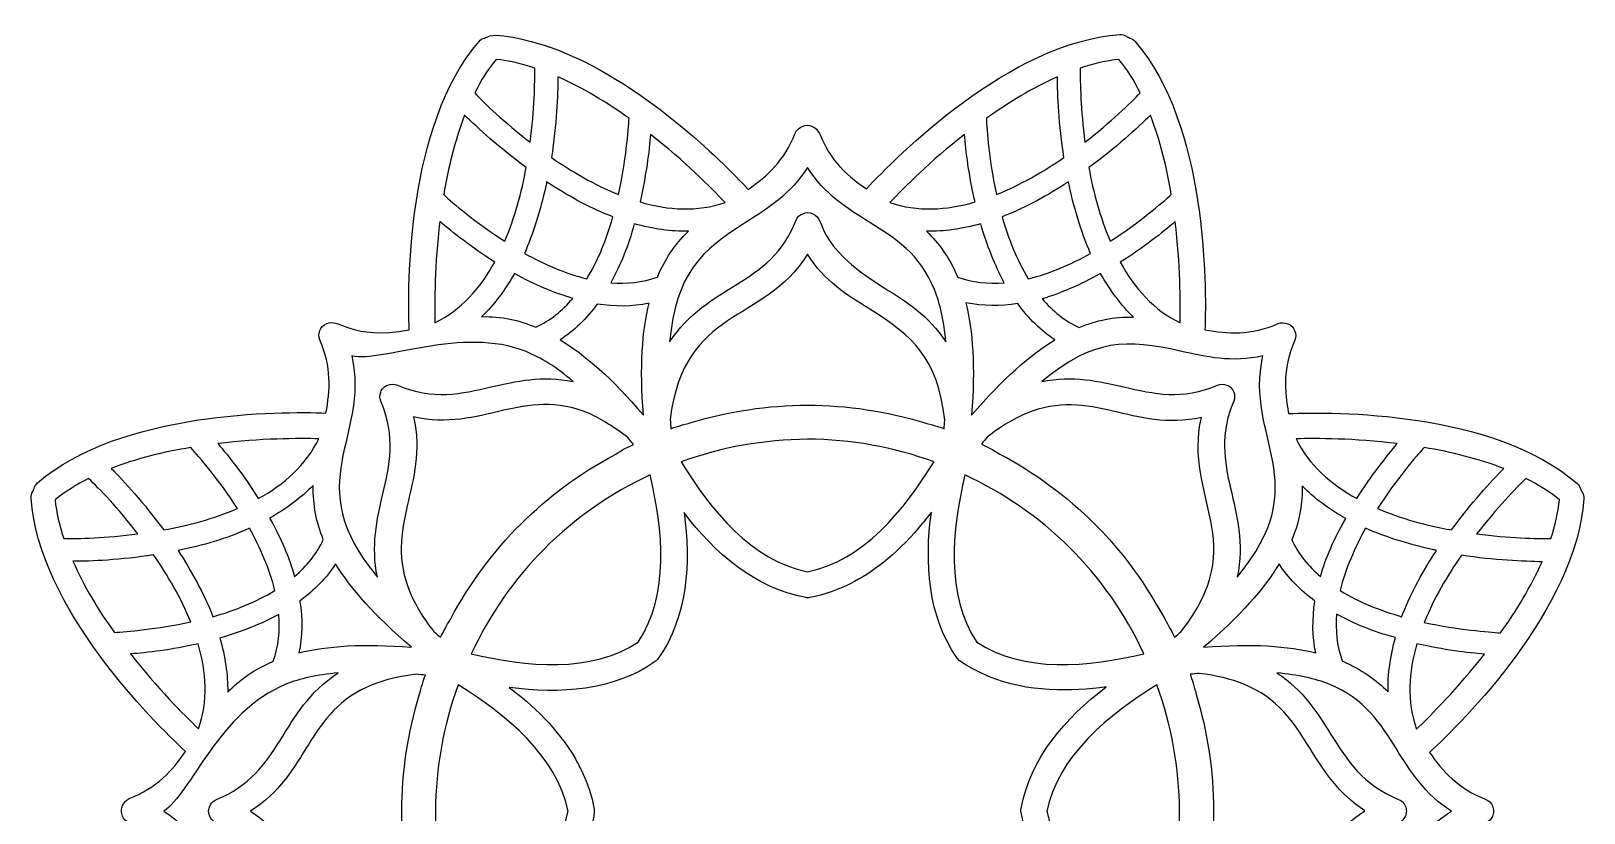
# Model space of a CAD drawing. Header units: millimetres. Extents: x -471 to 1551, y -2688 to 316.
# Drawn here: x 692.4 to 772.6, y -2632.7 to -2592.3 of the extents above; entities that cross this region are included whole.
import ezdxf

# ---------------------------------------------------------------- set-up
doc = ezdxf.new("R2010")
doc.units = ezdxf.units.MM
doc.header["$MEASUREMENT"] = 0
doc.layers.add('Layer 1', color=7, linetype='Continuous')

msp = doc.modelspace()

# ---------------------------------------------------------------- linework, layer by layer
at = {"layer": 'Layer 1', "color": 250}
for points, knots in [([(764.6341, -2635.6242), (765.3098, -2634.6331), (766.0982, -2633.7546), (767.5398, -2633.1915), (767.5398, -2633.1915), (767.6975, -2633.1239), (767.8101, -2632.9888), (767.8777, -2632.8536), (767.8777, -2632.8536), (767.9228, -2632.7634), (767.9453, -2632.6734), (767.9453, -2632.5832), (767.9453, -2632.5832), (767.9453, -2632.4931), (767.9228, -2632.403), (767.8777, -2632.3129), (767.8777, -2632.3129), (767.8326, -2632.1552), (767.6975, -2632.0201), (767.5398, -2631.975), (767.5398, -2631.975), (766.1207, -2631.4119), (765.3098, -2630.5334), (764.6341, -2629.5423), (764.6341, -2629.5423), (766.3234, -2627.9881), (772.2025, -2622.154), (772.6079, -2616.4552), (772.6079, -2616.4552), (772.6079, -2616.3426), (772.5854, -2616.2074), (772.5178, -2616.1173), (772.5178, -2616.1173), (772.5178, -2616.0948), (772.5178, -2616.0948), (772.4953, -2616.0722), (772.4953, -2616.0722), (772.4953, -2616.0497), (772.4953, -2616.0497), (772.4728, -2616.0272), (772.4728, -2616.0272), (772.4728, -2616.0047), (772.4503, -2616.0047), (772.4503, -2615.9821), (772.4503, -2615.9821), (772.4503, -2615.9595), (772.4278, -2615.9596), (772.4278, -2615.937), (772.4278, -2615.937), (772.4053, -2615.8244), (772.3376, -2615.7118), (772.2476, -2615.6442), (772.2476, -2615.6442), (767.9228, -2611.905), (759.6335, -2611.9501), (757.3585, -2612.0402), (757.3585, -2612.0402), (757.1332, -2610.8689), (757.0657, -2609.675), (757.6738, -2608.2559), (757.6738, -2608.2559), (757.7414, -2608.0983), (757.7414, -2607.9181), (757.6738, -2607.7829), (757.6738, -2607.7829), (757.5612, -2607.4225), (757.1107, -2607.2648), (756.8179, -2607.4), (756.8179, -2607.4), (755.3988, -2608.0082), (754.2275, -2607.9406), (753.0337, -2607.7154), (753.0337, -2607.7154), (753.1238, -2605.4178), (753.1463, -2597.1286), (749.4297, -2592.8263), (749.4297, -2592.8263), (749.3395, -2592.7361), (749.2495, -2592.6686), (749.1368, -2592.6461), (749.1368, -2592.6461), (749.1368, -2592.6461), (749.1143, -2592.6461), (749.1143, -2592.6236), (749.1143, -2592.6236), (749.0918, -2592.6236), (749.0918, -2592.6011), (749.0693, -2592.6011), (749.0693, -2592.6011), (749.0467, -2592.6011), (749.0468, -2592.6011), (749.0242, -2592.5786), (749.0242, -2592.5786), (749.0017, -2592.5786), (749.0017, -2592.5786), (748.9791, -2592.5561), (748.9791, -2592.5561), (748.8665, -2592.4885), (748.7539, -2592.4659), (748.6412, -2592.4659), (748.6412, -2592.4659), (742.9424, -2592.8714), (737.1084, -2598.7729), (735.5541, -2600.4398), (735.5541, -2600.4398), (733.0088, -2598.7054), (733.4367, -2597.444), (732.761, -2597.2187), (732.761, -2597.2187), (732.6033, -2597.1286), (732.4006, -2597.1286), (732.2429, -2597.2187), (732.2429, -2597.2187), (732.0852, -2597.2638), (731.9501, -2597.3989), (731.8825, -2597.5566), (731.8825, -2597.5566), (731.3194, -2598.9757), (730.4409, -2599.7866), (729.4498, -2600.4624), (729.4498, -2600.4624), (728.1434, -2599.0658), (723.8861, -2594.7635), (719.2235, -2593.1192), (719.2235, -2593.1192), (719.201, -2593.1192), (719.1784, -2593.0967), (719.1333, -2593.0967), (719.1333, -2593.0967), (718.5702, -2592.894), (716.4979, -2592.2857), (716.0023, -2592.5786), (716.0023, -2592.5786), (715.9348, -2592.6011), (715.8672, -2592.6236), (715.8446, -2592.6461), (715.8446, -2592.6461), (715.732, -2592.6686), (715.6194, -2592.7363), (715.5518, -2592.8263), (715.5518, -2592.8263), (711.8126, -2597.1512), (711.8577, -2605.4404), (711.9478, -2607.7154), (711.9478, -2607.7154), (708.9294, -2608.2785), (708.3437, -2607.0847), (707.6905, -2607.4001), (707.6905, -2607.4001), (707.5103, -2607.4677), (707.3752, -2607.6028), (707.3301, -2607.7605), (707.3301, -2607.7605), (707.2625, -2607.9182), (707.2625, -2608.0758), (707.3301, -2608.2335), (707.3301, -2608.2335), (707.9383, -2609.6526), (707.8707, -2610.8239), (707.6454, -2612.0177), (707.6454, -2612.0177), (705.3479, -2611.9276), (697.0587, -2611.9051), (692.7564, -2615.6218), (692.7564, -2615.6218), (692.6662, -2615.7119), (692.5987, -2615.802), (692.5762, -2615.9146), (692.5762, -2615.9146), (692.5537, -2615.9371), (692.5311, -2616.0272), (692.5086, -2616.0723), (692.5086, -2616.0723), (692.441, -2616.1849), (692.4185, -2616.2976), (692.4185, -2616.4102), (692.4185, -2616.4102), (692.8239, -2622.109), (698.7255, -2627.943), (700.3923, -2629.4973), (700.3923, -2629.4973), (699.7166, -2630.4884), (698.9282, -2631.3669), (697.4866, -2631.93), (697.4866, -2631.93), (697.3289, -2631.9976), (697.2162, -2632.1327), (697.1487, -2632.2904), (697.1487, -2632.2904), (697.1036, -2632.3805), (697.0811, -2632.4481), (697.0811, -2632.5607), (697.0811, -2632.5607), (697.0811, -2632.6509), (697.1036, -2632.7409), (697.1487, -2632.8311), (697.1487, -2632.8311), (697.1937, -2632.9888), (697.3289, -2633.1239), (697.4866, -2633.1915), (697.4866, -2633.1915), (698.9057, -2633.7546), (699.7166, -2634.6331), (700.3923, -2635.6242), (700.3923, -2635.6242), (698.703, -2637.1784), (692.8239, -2643.0124), (692.4185, -2648.7113), (692.4185, -2648.7113), (692.4185, -2648.8239), (692.441, -2648.959), (692.5086, -2649.0492), (692.5086, -2649.0492), (692.5086, -2649.0717), (692.5311, -2649.1618), (692.5762, -2649.2069), (692.5762, -2649.2069), (692.5987, -2649.3195), (692.6663, -2649.4321), (692.7564, -2649.4997), (692.7564, -2649.4997), (696.3153, -2652.5856), (702.9377, -2653.2839), (707.6454, -2653.1037), (707.6454, -2653.1037), (708.2085, -2656.1221), (707.0147, -2656.7078), (707.3301, -2657.361), (707.3301, -2657.361), (707.3977, -2657.5412), (707.5328, -2657.6763), (707.6905, -2657.7214), (707.6905, -2657.7214), (707.8482, -2657.789), (708.0058, -2657.789), (708.1635, -2657.7214), (708.1635, -2657.7214), (709.5826, -2657.1132), (710.7539, -2657.1808), (711.9478, -2657.4061), (711.9478, -2657.4061), (711.8576, -2659.7036), (711.8351, -2667.9928), (715.5518, -2672.2951), (715.5518, -2672.2951), (715.6419, -2672.3853), (715.732, -2672.4528), (715.8446, -2672.4753), (715.8446, -2672.4753), (715.8897, -2672.4978), (715.9798, -2672.5429), (716.0023, -2672.5429), (716.0023, -2672.5429), (716.8582, -2673.061), (722.94, -2671.6419), (729.4272, -2664.6366), (729.4272, -2664.6366), (730.4184, -2665.3123), (731.2969, -2666.1008), (731.86, -2667.5424), (731.86, -2667.5424), (731.9275, -2667.7001), (732.0627, -2667.8127), (732.1979, -2667.8803), (732.1979, -2667.8803), (732.288, -2667.9253), (732.3781, -2667.9478), (732.4682, -2667.9478), (732.4682, -2667.9478), (732.5583, -2667.9478), (732.6484, -2667.9253), (732.7385, -2667.8803), (732.7385, -2667.8803), (732.8962, -2667.8352), (733.0313, -2667.7001), (733.0764, -2667.5424), (733.0764, -2667.5424), (733.6395, -2666.1233), (734.518, -2665.3123), (735.5091, -2664.6366), (735.5091, -2664.6366), (737.0633, -2666.326), (742.8974, -2672.2051), (748.5962, -2672.6105), (748.5962, -2672.6105), (748.6187, -2672.6105), (748.6187, -2672.6105), (748.6413, -2672.6105), (748.6413, -2672.6105), (748.7539, -2672.6105), (748.844, -2672.588), (748.9341, -2672.5203), (748.9341, -2672.5203), (748.9566, -2672.5203), (749.0468, -2672.4753), (749.0918, -2672.4528), (749.0918, -2672.4528), (750.1505, -2672.1824), (753.3716, -2666.7539), (753.0112, -2657.361), (753.0112, -2657.361), (754.1825, -2657.1357), (755.3763, -2657.0682), (756.7954, -2657.6763), (756.7954, -2657.6763), (756.9531, -2657.7439), (757.1333, -2657.7439), (757.2684, -2657.6763), (757.2684, -2657.6763), (757.3586, -2657.6538), (757.4261, -2657.6088), (757.4937, -2657.5412), (757.4937, -2657.5412), (757.5613, -2657.4736), (757.6063, -2657.4061), (757.6288, -2657.3159), (757.6288, -2657.3159), (757.6964, -2657.1582), (757.6964, -2657.0006), (757.6288, -2656.8429), (757.6288, -2656.8429), (757.0207, -2655.4238), (757.0882, -2654.2525), (757.3135, -2653.0587), (757.3135, -2653.0587), (757.6288, -2653.0812), (758.0569, -2653.0812), (758.5975, -2653.0812), (758.5975, -2653.0812), (761.8411, -2653.0812), (768.5085, -2652.6532), (772.2252, -2649.4546), (772.2252, -2649.4546), (772.3153, -2649.3645), (772.3829, -2649.2744), (772.4054, -2649.1618), (772.4054, -2649.1618), (772.4054, -2649.1393), (772.4279, -2649.1393), (772.4279, -2649.1167), (772.4279, -2649.1167), (772.4279, -2649.0942), (772.4504, -2649.0942), (772.4504, -2649.0717), (772.4504, -2649.0717), (772.4504, -2649.0491), (772.4504, -2649.0492), (772.4728, -2649.0266), (772.4728, -2649.0266), (772.4728, -2649.0041), (772.4728, -2649.0041), (772.4953, -2648.9815), (772.4953, -2648.9815), (772.5629, -2648.8689), (772.5855, -2648.7563), (772.5855, -2648.6436), (772.5855, -2648.6436), (772.2025, -2643.0349), (766.3235, -2637.201), (764.6341, -2635.6242)], [0, 0, 0, 0, 0.010989, 0.010989, 0.010989, 0.010989, 0.021978, 0.021978, 0.021978, 0.021978, 0.032967, 0.032967, 0.032967, 0.032967, 0.043956, 0.043956, 0.043956, 0.043956, 0.0549451, 0.0549451, 0.0549451, 0.0549451, 0.0659341, 0.0659341, 0.0659341, 0.0659341, 0.0769231, 0.0769231, 0.0769231, 0.0769231, 0.0879121, 0.0879121, 0.0879121, 0.0879121, 0.0989011, 0.0989011, 0.0989011, 0.0989011, 0.1098901, 0.1098901, 0.1098901, 0.1098901, 0.1208791, 0.1208791, 0.1208791, 0.1208791, 0.1318681, 0.1318681, 0.1318681, 0.1318681, 0.1428571, 0.1428571, 0.1428571, 0.1428571, 0.1538462, 0.1538462, 0.1538462, 0.1538462, 0.1648352, 0.1648352, 0.1648352, 0.1648352, 0.1758242, 0.1758242, 0.1758242, 0.1758242, 0.1868132, 0.1868132, 0.1868132, 0.1868132, 0.1978022, 0.1978022, 0.1978022, 0.1978022, 0.2087912, 0.2087912, 0.2087912, 0.2087912, 0.2197802, 0.2197802, 0.2197802, 0.2197802, 0.2307692, 0.2307692, 0.2307692, 0.2307692, 0.2417582, 0.2417582, 0.2417582, 0.2417582, 0.2527473, 0.2527473, 0.2527473, 0.2527473, 0.2637363, 0.2637363, 0.2637363, 0.2637363, 0.2747253, 0.2747253, 0.2747253, 0.2747253, 0.2857143, 0.2857143, 0.2857143, 0.2857143, 0.2967033, 0.2967033, 0.2967033, 0.2967033, 0.3076923, 0.3076923, 0.3076923, 0.3076923, 0.3186813, 0.3186813, 0.3186813, 0.3186813, 0.3296703, 0.3296703, 0.3296703, 0.3296703, 0.3406593, 0.3406593, 0.3406593, 0.3406593, 0.3516484, 0.3516484, 0.3516484, 0.3516484, 0.3626374, 0.3626374, 0.3626374, 0.3626374, 0.3736264, 0.3736264, 0.3736264, 0.3736264, 0.3846154, 0.3846154, 0.3846154, 0.3846154, 0.3956044, 0.3956044, 0.3956044, 0.3956044, 0.4065934, 0.4065934, 0.4065934, 0.4065934, 0.4175824, 0.4175824, 0.4175824, 0.4175824, 0.4285714, 0.4285714, 0.4285714, 0.4285714, 0.4395604, 0.4395604, 0.4395604, 0.4395604, 0.4505495, 0.4505495, 0.4505495, 0.4505495, 0.4615385, 0.4615385, 0.4615385, 0.4615385, 0.4725275, 0.4725275, 0.4725275, 0.4725275, 0.4835165, 0.4835165, 0.4835165, 0.4835165, 0.4945055, 0.4945055, 0.4945055, 0.4945055, 0.5054945, 0.5054945, 0.5054945, 0.5054945, 0.5164835, 0.5164835, 0.5164835, 0.5164835, 0.5274725, 0.5274725, 0.5274725, 0.5274725, 0.5384615, 0.5384615, 0.5384615, 0.5384615, 0.5494505, 0.5494505, 0.5494505, 0.5494505, 0.5604396, 0.5604396, 0.5604396, 0.5604396, 0.5714286, 0.5714286, 0.5714286, 0.5714286, 0.5824176, 0.5824176, 0.5824176, 0.5824176, 0.5934066, 0.5934066, 0.5934066, 0.5934066, 0.6043956, 0.6043956, 0.6043956, 0.6043956, 0.6153846, 0.6153846, 0.6153846, 0.6153846, 0.6263736, 0.6263736, 0.6263736, 0.6263736, 0.6373626, 0.6373626, 0.6373626, 0.6373626, 0.6483516, 0.6483516, 0.6483516, 0.6483516, 0.6593407, 0.6593407, 0.6593407, 0.6593407, 0.6703297, 0.6703297, 0.6703297, 0.6703297, 0.6813187, 0.6813187, 0.6813187, 0.6813187, 0.6923077, 0.6923077, 0.6923077, 0.6923077, 0.7032967, 0.7032967, 0.7032967, 0.7032967, 0.7142857, 0.7142857, 0.7142857, 0.7142857, 0.7252747, 0.7252747, 0.7252747, 0.7252747, 0.7362637, 0.7362637, 0.7362637, 0.7362637, 0.7472527, 0.7472527, 0.7472527, 0.7472527, 0.7582418, 0.7582418, 0.7582418, 0.7582418, 0.7692308, 0.7692308, 0.7692308, 0.7692308, 0.7802198, 0.7802198, 0.7802198, 0.7802198, 0.7912088, 0.7912088, 0.7912088, 0.7912088, 0.8021978, 0.8021978, 0.8021978, 0.8021978, 0.8131868, 0.8131868, 0.8131868, 0.8131868, 0.8241758, 0.8241758, 0.8241758, 0.8241758, 0.8351648, 0.8351648, 0.8351648, 0.8351648, 0.8461538, 0.8461538, 0.8461538, 0.8461538, 0.8571429, 0.8571429, 0.8571429, 0.8571429, 0.8681319, 0.8681319, 0.8681319, 0.8681319, 0.8791209, 0.8791209, 0.8791209, 0.8791209, 0.8901099, 0.8901099, 0.8901099, 0.8901099, 0.9010989, 0.9010989, 0.9010989, 0.9010989, 0.9120879, 0.9120879, 0.9120879, 0.9120879, 0.9230769, 0.9230769, 0.9230769, 0.9230769, 0.9340659, 0.9340659, 0.9340659, 0.9340659, 0.9450549, 0.9450549, 0.9450549, 0.9450549, 0.956044, 0.956044, 0.956044, 0.956044, 0.967033, 0.967033, 0.967033, 0.967033, 0.978022, 0.978022, 0.978022, 0.978022, 1, 1, 1, 1]), ([(716.4304, -2593.7501), (717.1061, -2593.8177), (717.7594, -2593.9754), (718.4352, -2594.2006), (718.4352, -2594.2006), (718.4352, -2594.9214), (718.4127, -2596.363), (718.1874, -2598.0299), (718.1874, -2598.0299), (716.8585, -2596.9938), (715.8223, -2596.0027), (715.3267, -2595.4846), (715.3267, -2595.4846), (715.6421, -2594.8538), (716.0025, -2594.2681), (716.4304, -2593.7501)], [0, 0, 0, 0, 0.2, 0.2, 0.2, 0.2, 0.4, 0.4, 0.4, 0.4, 0.6, 0.6, 0.6, 0.6, 1, 1, 1, 1]), ([(746.5915, -2594.2006), (747.2672, -2593.9753), (747.943, -2593.8177), (748.5962, -2593.75), (748.5962, -2593.75), (749.0242, -2594.2681), (749.3846, -2594.8538), (749.7, -2595.4845), (749.7, -2595.4845), (749.1819, -2596.0026), (748.1683, -2596.9936), (746.8393, -2598.0298), (746.8393, -2598.0298), (746.614, -2596.3404), (746.5915, -2594.9214), (746.5915, -2594.2006)], [0, 0, 0, 0, 0.2, 0.2, 0.2, 0.2, 0.4, 0.4, 0.4, 0.4, 0.6, 0.6, 0.6, 0.6, 1, 1, 1, 1]), ([(722.76, -2600.7328), (721.5211, -2600.2373), (720.3498, -2599.539), (719.2912, -2598.8182), (719.2912, -2598.8182), (719.5615, -2597.1063), (719.6065, -2595.5972), (719.6291, -2594.6511), (719.6291, -2594.6511), (720.913, -2595.2142), (722.1519, -2595.9801), (723.3007, -2596.791), (723.3007, -2596.791), (723.2555, -2597.4216), (723.1429, -2598.9759), (722.76, -2600.7328)], [0, 0, 0, 0, 0.2, 0.2, 0.2, 0.2, 0.4, 0.4, 0.4, 0.4, 0.6, 0.6, 0.6, 0.6, 1, 1, 1, 1]), ([(742.2667, -2600.7328), (741.8838, -2598.9759), (741.7711, -2597.4216), (741.7486, -2596.791), (741.7486, -2596.791), (742.8973, -2595.9801), (744.1362, -2595.2142), (745.4202, -2594.6511), (745.4202, -2594.6511), (745.4202, -2595.5972), (745.4877, -2597.1063), (745.7581, -2598.8182), (745.7581, -2598.8182), (744.6994, -2599.539), (743.5055, -2600.2373), (742.2667, -2600.7328)], [0, 0, 0, 0, 0.2, 0.2, 0.2, 0.2, 0.4, 0.4, 0.4, 0.4, 0.6, 0.6, 0.6, 0.6, 1, 1, 1, 1]), ([(717.9846, -2599.3363), (717.7594, -2600.5977), (717.399, -2601.9267), (716.8809, -2603.143), (716.8809, -2603.143), (715.3717, -2602.1745), (714.1778, -2601.1609), (713.7274, -2600.7328), (713.7274, -2600.7328), (713.9526, -2599.3588), (714.313, -2597.9397), (714.8086, -2596.6333), (714.8086, -2596.6333), (715.4844, -2597.2865), (716.6106, -2598.3227), (717.9846, -2599.3363)], [0, 0, 0, 0, 0.2, 0.2, 0.2, 0.2, 0.4, 0.4, 0.4, 0.4, 0.6, 0.6, 0.6, 0.6, 1, 1, 1, 1]), ([(748.1457, -2603.143), (747.6276, -2601.9267), (747.2672, -2600.5977), (747.0419, -2599.3363), (747.0419, -2599.3363), (748.4385, -2598.3227), (749.5422, -2597.2865), (750.218, -2596.6333), (750.218, -2596.6333), (750.7361, -2597.9397), (751.0739, -2599.3588), (751.2992, -2600.7328), (751.2992, -2600.7328), (750.8262, -2601.1608), (749.6549, -2602.1744), (748.1457, -2603.143)], [0, 0, 0, 0, 0.2, 0.2, 0.2, 0.2, 0.4, 0.4, 0.4, 0.4, 0.6, 0.6, 0.6, 0.6, 1, 1, 1, 1]), ([(728.2561, -2601.1383), (726.837, -2601.6338), (725.3278, -2601.5438), (723.8637, -2601.1158), (723.8637, -2601.1158), (724.179, -2599.7418), (724.3367, -2598.4804), (724.4043, -2597.6244), (724.4043, -2597.6244), (726.1613, -2598.9984), (727.5353, -2600.3724), (728.2561, -2601.1383)], [0, 0, 0, 0, 0.25, 0.25, 0.25, 0.25, 0.5, 0.5, 0.5, 0.5, 1, 1, 1, 1]), ([(740.6224, -2597.6244), (740.6899, -2598.4803), (740.8476, -2599.7418), (741.163, -2601.1158), (741.163, -2601.1158), (739.6988, -2601.5438), (738.1897, -2601.6339), (736.7706, -2601.1383), (736.7706, -2601.1383), (737.4914, -2600.3724), (738.8654, -2598.9984), (740.6224, -2597.6244)], [0, 0, 0, 0, 0.25, 0.25, 0.25, 0.25, 0.5, 0.5, 0.5, 0.5, 1, 1, 1, 1]), ([(732.5133, -2599.3363), (733.3918, -2600.7103), (734.5631, -2601.4537), (735.7344, -2602.1745), (735.7344, -2602.1745), (737.0408, -2602.9854), (738.3248, -2603.7963), (739.0681, -2605.6433), (739.0681, -2605.6433), (739.3609, -2606.3641), (739.5636, -2607.2426), (739.6537, -2608.3464), (739.6537, -2608.3464), (738.7753, -2606.9723), (737.5814, -2606.229), (736.4777, -2605.5533), (736.4777, -2605.5533), (732.671, -2603.1881), (733.5494, -2602.0168), (732.7836, -2601.724), (732.7836, -2601.724), (732.6259, -2601.6338), (732.4232, -2601.6338), (732.2655, -2601.724), (732.2655, -2601.724), (732.1078, -2601.769), (731.9727, -2601.9042), (731.9276, -2602.0619), (731.9276, -2602.0619), (730.5761, -2605.4857), (727.355, -2605.328), (725.3953, -2608.3464), (725.3953, -2608.3464), (725.7107, -2604.8325), (727.0171, -2603.6161), (729.3147, -2602.1745), (729.3147, -2602.1745), (730.4635, -2601.4536), (731.6348, -2600.7103), (732.5133, -2599.3363)], [0, 0, 0, 0, 0.0909091, 0.0909091, 0.0909091, 0.0909091, 0.1818182, 0.1818182, 0.1818182, 0.1818182, 0.2727273, 0.2727273, 0.2727273, 0.2727273, 0.3636364, 0.3636364, 0.3636364, 0.3636364, 0.4545455, 0.4545455, 0.4545455, 0.4545455, 0.5454545, 0.5454545, 0.5454545, 0.5454545, 0.6363636, 0.6363636, 0.6363636, 0.6363636, 0.7272727, 0.7272727, 0.7272727, 0.7272727, 0.8181818, 0.8181818, 0.8181818, 0.8181818, 1, 1, 1, 1]), ([(719.0433, -2600.0796), (719.1109, -2600.1247), (719.156, -2600.1472), (719.2235, -2600.1922), (719.2235, -2600.1922), (720.3273, -2600.913), (721.4085, -2601.4762), (722.4672, -2601.8816), (722.4672, -2601.8816), (722.1518, -2602.9853), (721.7238, -2604.1116), (721.1156, -2605.0802), (721.1156, -2605.0802), (720.0119, -2604.8098), (718.9082, -2604.3143), (717.8946, -2603.7737), (717.8946, -2603.7737), (718.3451, -2602.7601), (718.7055, -2601.5888), (718.9983, -2600.3049), (718.9983, -2600.3049), (719.0208, -2600.2147), (719.0433, -2600.1472), (719.0433, -2600.0796)], [0, 0, 0, 0, 0.1428571, 0.1428571, 0.1428571, 0.1428571, 0.2857143, 0.2857143, 0.2857143, 0.2857143, 0.4285714, 0.4285714, 0.4285714, 0.4285714, 0.5714286, 0.5714286, 0.5714286, 0.5714286, 0.7142857, 0.7142857, 0.7142857, 0.7142857, 1, 1, 1, 1]), ([(745.9833, -2600.0796), (746.2537, -2601.341), (746.614, -2602.6025), (747.1321, -2603.7737), (747.1321, -2603.7737), (746.1185, -2604.3368), (745.0373, -2604.8098), (743.911, -2605.0802), (743.911, -2605.0802), (743.3253, -2604.1116), (742.8749, -2602.9853), (742.5595, -2601.8816), (742.5595, -2601.8816), (743.5956, -2601.4761), (744.6769, -2600.913), (745.8031, -2600.1922), (745.8031, -2600.1922), (745.8707, -2600.1472), (745.9158, -2600.1022), (745.9833, -2600.0796)], [0, 0, 0, 0, 0.1666667, 0.1666667, 0.1666667, 0.1666667, 0.3333333, 0.3333333, 0.3333333, 0.3333333, 0.5, 0.5, 0.5, 0.5, 0.6666667, 0.6666667, 0.6666667, 0.6666667, 1, 1, 1, 1]), ([(716.3629, -2604.2242), (715.6195, -2605.5532), (714.6284, -2606.702), (713.2769, -2607.3552), (713.2769, -2607.3552), (713.2544, -2606.2965), (713.2544, -2604.3369), (713.5247, -2602.1294), (713.5247, -2602.1294), (714.1779, -2602.67), (715.169, -2603.4584), (716.3629, -2604.2242)], [0, 0, 0, 0, 0.25, 0.25, 0.25, 0.25, 0.5, 0.5, 0.5, 0.5, 1, 1, 1, 1]), ([(751.7497, -2607.3552), (750.3982, -2606.702), (749.4072, -2605.5758), (748.6638, -2604.2242), (748.6638, -2604.2242), (749.8576, -2603.4809), (750.8487, -2602.6925), (751.502, -2602.1294), (751.502, -2602.1294), (751.7723, -2604.3369), (751.7723, -2606.2965), (751.7497, -2607.3552)], [0, 0, 0, 0, 0.25, 0.25, 0.25, 0.25, 0.5, 0.5, 0.5, 0.5, 1, 1, 1, 1]), ([(724.7647, -2604.9901), (723.9988, -2605.2829), (723.1654, -2605.3505), (722.3545, -2605.2829), (722.3545, -2605.2829), (722.85, -2604.4044), (723.2554, -2603.3908), (723.5708, -2602.2421), (723.5708, -2602.2421), (724.5394, -2602.5124), (725.463, -2602.6475), (726.364, -2602.625), (726.364, -2602.625), (725.6207, -2603.3457), (725.1476, -2604.0891), (724.7647, -2604.9901)], [0, 0, 0, 0, 0.2, 0.2, 0.2, 0.2, 0.4, 0.4, 0.4, 0.4, 0.6, 0.6, 0.6, 0.6, 1, 1, 1, 1]), ([(741.4558, -2602.2421), (741.7937, -2603.3908), (742.1992, -2604.4044), (742.6722, -2605.2829), (742.6722, -2605.2829), (741.8388, -2605.3505), (741.0278, -2605.2829), (740.262, -2604.9901), (740.262, -2604.9901), (740.262, -2604.9676), (740.262, -2604.9676), (740.2395, -2604.945), (740.2395, -2604.945), (739.834, -2603.9539), (739.2709, -2603.2331), (738.6627, -2602.625), (738.6627, -2602.625), (739.5637, -2602.6475), (740.4872, -2602.5123), (741.4558, -2602.2421)], [0, 0, 0, 0, 0.1666667, 0.1666667, 0.1666667, 0.1666667, 0.3333333, 0.3333333, 0.3333333, 0.3333333, 0.5, 0.5, 0.5, 0.5, 0.6666667, 0.6666667, 0.6666667, 0.6666667, 1, 1, 1, 1]), ([(732.5133, -2603.8188), (733.3918, -2605.1928), (734.5631, -2605.9362), (735.7344, -2606.6569), (735.7344, -2606.6569), (737.9418, -2608.031), (739.2258, -2609.1572), (739.6087, -2612.3783), (739.6087, -2612.3783), (739.5862, -2612.536), (739.5862, -2612.6936), (739.5636, -2612.8288), (739.5636, -2612.8288), (739.2933, -2612.7162), (738.9555, -2612.6261), (738.5275, -2612.5135), (738.5275, -2612.5135), (736.5903, -2611.9278), (734.5856, -2611.6125), (732.5133, -2611.6125), (732.5133, -2611.6125), (730.4635, -2611.6125), (728.4363, -2611.9278), (726.4992, -2612.5135), (726.4992, -2612.5135), (726.0712, -2612.6261), (725.7333, -2612.7162), (725.463, -2612.8288), (725.463, -2612.8288), (725.4405, -2612.6711), (725.4405, -2612.5135), (725.418, -2612.3558), (725.418, -2612.3558), (726.1613, -2606.4992), (730.2157, -2607.4679), (732.5133, -2603.8188)], [0, 0, 0, 0, 0.1, 0.1, 0.1, 0.1, 0.2, 0.2, 0.2, 0.2, 0.3, 0.3, 0.3, 0.3, 0.4, 0.4, 0.4, 0.4, 0.5, 0.5, 0.5, 0.5, 0.6, 0.6, 0.6, 0.6, 0.7, 0.7, 0.7, 0.7, 0.8, 0.8, 0.8, 0.8, 1, 1, 1, 1]), ([(717.3765, -2604.8099), (718.4126, -2605.3956), (719.4263, -2605.801), (720.3948, -2606.0939), (720.3948, -2606.0939), (719.8543, -2606.7246), (719.2235, -2607.2426), (718.4802, -2607.5805), (718.4802, -2607.5805), (717.6017, -2607.2201), (716.7233, -2607.0174), (715.6871, -2607.0399), (715.6871, -2607.0399), (716.3178, -2606.4317), (716.881, -2605.6884), (717.3765, -2604.8099)], [0, 0, 0, 0, 0.2, 0.2, 0.2, 0.2, 0.4, 0.4, 0.4, 0.4, 0.6, 0.6, 0.6, 0.6, 1, 1, 1, 1]), ([(747.6502, -2604.8099), (748.1457, -2605.6884), (748.7089, -2606.4317), (749.3395, -2607.0624), (749.3395, -2607.0624), (748.3034, -2607.0399), (747.4474, -2607.2201), (746.5464, -2607.603), (746.5464, -2607.603), (745.8031, -2607.2651), (745.1724, -2606.7471), (744.6318, -2606.1164), (744.6318, -2606.1164), (745.6004, -2605.8235), (746.5915, -2605.3956), (747.6502, -2604.8099)], [0, 0, 0, 0, 0.2, 0.2, 0.2, 0.2, 0.4, 0.4, 0.4, 0.4, 0.6, 0.6, 0.6, 0.6, 1, 1, 1, 1]), ([(724.0439, -2612.1305), (722.4221, -2610.2159), (721.003, -2608.9995), (719.7416, -2608.2337), (719.7416, -2608.2337), (720.4623, -2607.7606), (721.0931, -2607.1525), (721.6562, -2606.3866), (721.6562, -2606.3866), (722.5572, -2606.5217), (723.4356, -2606.5443), (724.3366, -2606.3415), (724.3366, -2606.3415), (723.9763, -2607.7607), (723.8412, -2609.6302), (724.0439, -2612.1305)], [0, 0, 0, 0, 0.2, 0.2, 0.2, 0.2, 0.4, 0.4, 0.4, 0.4, 0.6, 0.6, 0.6, 0.6, 1, 1, 1, 1]), ([(745.285, -2608.2337), (744.0236, -2608.9996), (742.6046, -2610.2385), (740.9827, -2612.1306), (740.9827, -2612.1306), (741.1854, -2609.6303), (741.0503, -2607.7607), (740.6899, -2606.3191), (740.6899, -2606.3191), (741.5909, -2606.4993), (742.4694, -2606.4993), (743.3703, -2606.3642), (743.3703, -2606.3642), (743.9335, -2607.1525), (744.5867, -2607.7607), (745.285, -2608.2337)], [0, 0, 0, 0, 0.2, 0.2, 0.2, 0.2, 0.4, 0.4, 0.4, 0.4, 0.6, 0.6, 0.6, 0.6, 1, 1, 1, 1]), ([(717.9846, -2608.8419), (718.728, -2609.1572), (719.5389, -2609.6302), (720.4173, -2610.3961), (720.4173, -2610.3961), (718.8181, -2610.0582), (717.444, -2610.3736), (716.1827, -2610.6664), (716.1827, -2610.6664), (714.6284, -2611.0268), (713.1869, -2611.3647), (711.3397, -2610.5763), (711.3397, -2610.5763), (711.182, -2610.5087), (711.0018, -2610.5087), (710.8442, -2610.5763), (710.8442, -2610.5763), (710.7541, -2610.5988), (710.6865, -2610.6439), (710.6189, -2610.7114), (710.6189, -2610.7114), (710.5514, -2610.779), (710.5063, -2610.8466), (710.4838, -2610.9367), (710.4838, -2610.9367), (710.4163, -2611.0944), (710.4163, -2611.252), (710.4838, -2611.4097), (710.4838, -2611.4097), (711.2722, -2613.2343), (710.9343, -2614.6984), (710.574, -2616.2526), (710.574, -2616.2526), (710.2811, -2617.514), (709.9658, -2618.8881), (710.3036, -2620.4873), (710.3036, -2620.4873), (706.2041, -2615.5769), (709.9432, -2613.3243), (708.9747, -2609.0672), (708.9747, -2609.0672), (710.5964, -2609.4276), (714.6509, -2607.5129), (717.9846, -2608.8419)], [0, 0, 0, 0, 0.0833333, 0.0833333, 0.0833333, 0.0833333, 0.1666667, 0.1666667, 0.1666667, 0.1666667, 0.25, 0.25, 0.25, 0.25, 0.3333333, 0.3333333, 0.3333333, 0.3333333, 0.4166667, 0.4166667, 0.4166667, 0.4166667, 0.5, 0.5, 0.5, 0.5, 0.5833333, 0.5833333, 0.5833333, 0.5833333, 0.6666667, 0.6666667, 0.6666667, 0.6666667, 0.75, 0.75, 0.75, 0.75, 0.8333333, 0.8333333, 0.8333333, 0.8333333, 1, 1, 1, 1]), ([(756.0295, -2609.0672), (755.0609, -2613.3469), (758.8001, -2615.5769), (754.7005, -2620.4873), (754.7005, -2620.4873), (755.4664, -2616.9509), (753.0787, -2614.811), (754.5203, -2611.4097), (754.5203, -2611.4097), (754.5879, -2611.252), (754.5879, -2611.0718), (754.5203, -2610.9367), (754.5203, -2610.9367), (754.4978, -2610.8466), (754.4528, -2610.779), (754.3852, -2610.7114), (754.3852, -2610.7114), (754.3176, -2610.6439), (754.2501, -2610.5988), (754.1599, -2610.5763), (754.1599, -2610.5763), (754.0022, -2610.5087), (753.8446, -2610.5087), (753.6869, -2610.5763), (753.6869, -2610.5763), (751.8624, -2611.3647), (750.3983, -2611.0268), (748.844, -2610.6664), (748.844, -2610.6664), (747.5826, -2610.3736), (746.2086, -2610.0583), (744.6093, -2610.3961), (744.6093, -2610.3961), (747.2898, -2608.1661), (749.0242, -2608.1887), (751.7497, -2608.8193), (751.7497, -2608.8193), (753.0787, -2609.1122), (754.4302, -2609.4276), (756.0295, -2609.0672)], [0, 0, 0, 0, 0.0909091, 0.0909091, 0.0909091, 0.0909091, 0.1818182, 0.1818182, 0.1818182, 0.1818182, 0.2727273, 0.2727273, 0.2727273, 0.2727273, 0.3636364, 0.3636364, 0.3636364, 0.3636364, 0.4545455, 0.4545455, 0.4545455, 0.4545455, 0.5454545, 0.5454545, 0.5454545, 0.5454545, 0.6363636, 0.6363636, 0.6363636, 0.6363636, 0.7272727, 0.7272727, 0.7272727, 0.7272727, 0.8181818, 0.8181818, 0.8181818, 0.8181818, 1, 1, 1, 1]), ([(723.233, -2613.2793), (723.3232, -2613.392), (723.4357, -2613.5271), (723.5259, -2613.6397), (723.5259, -2613.6397), (723.2555, -2613.7524), (722.9402, -2613.9326), (722.5798, -2614.1578), (722.5798, -2614.1578), (718.9758, -2616.0724), (716.025, -2619.0008), (714.0878, -2622.6498), (714.0878, -2622.6498), (713.8626, -2623.0102), (713.705, -2623.3255), (713.5698, -2623.5958), (713.5698, -2623.5958), (713.4571, -2623.5057), (713.322, -2623.3931), (713.2094, -2623.303), (713.2094, -2623.303), (712.6463, -2622.5822), (712.2633, -2621.929), (711.993, -2621.2983), (711.993, -2621.2983), (710.5739, -2617.897), (712.9615, -2615.7346), (712.1732, -2612.2207), (712.1732, -2612.2207), (715.6646, -2613.009), (717.8495, -2610.6214), (721.2508, -2612.0405), (721.2508, -2612.0405), (721.8589, -2612.3333), (722.5347, -2612.7388), (723.233, -2613.2793)], [0, 0, 0, 0, 0.1, 0.1, 0.1, 0.1, 0.2, 0.2, 0.2, 0.2, 0.3, 0.3, 0.3, 0.3, 0.4, 0.4, 0.4, 0.4, 0.5, 0.5, 0.5, 0.5, 0.6, 0.6, 0.6, 0.6, 0.7, 0.7, 0.7, 0.7, 0.8, 0.8, 0.8, 0.8, 1, 1, 1, 1]), ([(752.8535, -2612.2432), (751.9074, -2616.4328), (755.4439, -2618.6403), (751.8174, -2623.3029), (751.8174, -2623.3029), (751.7047, -2623.3931), (751.5696, -2623.5056), (751.457, -2623.5958), (751.457, -2623.5958), (751.3443, -2623.3254), (751.1641, -2623.0101), (750.9614, -2622.6497), (750.9614, -2622.6497), (750.5109, -2621.9064), (749.5874, -2620.0143), (747.3349, -2617.7392), (747.3349, -2617.7392), (745.8708, -2616.2976), (744.249, -2615.0813), (742.447, -2614.1352), (742.447, -2614.1352), (742.0866, -2613.9099), (741.7713, -2613.7523), (741.5009, -2613.6171), (741.5009, -2613.6171), (741.5911, -2613.5045), (741.7036, -2613.3693), (741.7938, -2613.2567), (741.7938, -2613.2567), (742.5146, -2612.6936), (743.1678, -2612.3106), (743.7985, -2612.0403), (743.7985, -2612.0403), (747.1771, -2610.6439), (749.3396, -2613.0315), (752.8535, -2612.2432)], [0, 0, 0, 0, 0.1, 0.1, 0.1, 0.1, 0.2, 0.2, 0.2, 0.2, 0.3, 0.3, 0.3, 0.3, 0.4, 0.4, 0.4, 0.4, 0.5, 0.5, 0.5, 0.5, 0.6, 0.6, 0.6, 0.6, 0.7, 0.7, 0.7, 0.7, 0.8, 0.8, 0.8, 0.8, 1, 1, 1, 1]), ([(704.1542, -2616.4328), (703.4109, -2615.239), (702.6225, -2614.2479), (702.0594, -2613.5947), (702.0594, -2613.5947), (704.2669, -2613.3243), (706.2266, -2613.3243), (707.2852, -2613.3469), (707.2852, -2613.3469), (706.6095, -2614.6984), (705.4832, -2615.7121), (704.1542, -2616.4328)], [0, 0, 0, 0, 0.25, 0.25, 0.25, 0.25, 0.5, 0.5, 0.5, 0.5, 1, 1, 1, 1]), ([(732.5133, -2620.2171), (729.6527, -2619.654), (727.5128, -2617.0185), (725.9811, -2614.5407), (725.9811, -2614.5407), (728.0759, -2613.7749), (730.2608, -2613.392), (732.5133, -2613.3694), (732.5133, -2613.3694), (734.7658, -2613.3694), (736.9508, -2613.7749), (739.0456, -2614.5407), (739.0456, -2614.5407), (737.5139, -2617.0185), (735.374, -2619.6539), (732.5133, -2620.2171)], [0, 0, 0, 0, 0.2, 0.2, 0.2, 0.2, 0.4, 0.4, 0.4, 0.4, 0.6, 0.6, 0.6, 0.6, 1, 1, 1, 1]), ([(760.8724, -2616.4328), (759.5434, -2615.6895), (758.3946, -2614.6984), (757.7414, -2613.3469), (757.7414, -2613.3469), (758.8001, -2613.3244), (760.7598, -2613.3244), (762.9672, -2613.5947), (762.9672, -2613.5947), (762.4266, -2614.2479), (761.6383, -2615.239), (760.8724, -2616.4328)], [0, 0, 0, 0, 0.25, 0.25, 0.25, 0.25, 0.5, 0.5, 0.5, 0.5, 1, 1, 1, 1]), ([(703.0731, -2616.9509), (701.8567, -2617.469), (700.5277, -2617.8294), (699.2663, -2618.0547), (699.2663, -2618.0547), (698.2527, -2616.6581), (697.2165, -2615.5544), (696.5633, -2614.8786), (696.5633, -2614.8786), (697.8697, -2614.3605), (699.2888, -2614.0227), (700.6628, -2613.7974), (700.6628, -2613.7974), (701.0908, -2614.2704), (702.1044, -2615.4417), (703.0731, -2616.9509)], [0, 0, 0, 0, 0.2, 0.2, 0.2, 0.2, 0.4, 0.4, 0.4, 0.4, 0.6, 0.6, 0.6, 0.6, 1, 1, 1, 1]), ([(765.7603, -2618.0546), (764.4989, -2617.8294), (763.1699, -2617.469), (761.9536, -2616.9509), (761.9536, -2616.9509), (762.9221, -2615.4417), (763.9358, -2614.2478), (764.3638, -2613.7974), (764.3638, -2613.7974), (765.7378, -2614.0226), (767.1569, -2614.383), (768.4634, -2614.8786), (768.4634, -2614.8786), (767.8101, -2615.5544), (766.7739, -2616.6806), (765.7603, -2618.0546)], [0, 0, 0, 0, 0.2, 0.2, 0.2, 0.2, 0.4, 0.4, 0.4, 0.4, 0.6, 0.6, 0.6, 0.6, 1, 1, 1, 1]), ([(697.9373, -2618.2574), (696.2705, -2618.4827), (694.8514, -2618.5052), (694.108, -2618.5052), (694.108, -2618.5052), (693.8827, -2617.8294), (693.7251, -2617.1536), (693.6575, -2616.5004), (693.6575, -2616.5004), (694.1756, -2616.0724), (694.7612, -2615.7121), (695.3919, -2615.3967), (695.3919, -2615.3967), (695.9326, -2615.9147), (696.9237, -2616.9284), (697.9373, -2618.2574)], [0, 0, 0, 0, 0.2, 0.2, 0.2, 0.2, 0.4, 0.4, 0.4, 0.4, 0.6, 0.6, 0.6, 0.6, 1, 1, 1, 1]), ([(707.5105, -2618.5502), (707.1726, -2619.2935), (706.6546, -2619.9242), (706.0239, -2620.4648), (706.0239, -2620.4648), (705.7535, -2619.4962), (705.3256, -2618.4826), (704.7399, -2617.4464), (704.7399, -2617.4464), (705.6184, -2616.9509), (706.3617, -2616.3877), (706.9924, -2615.7571), (706.9924, -2615.7571), (706.9699, -2616.7932), (707.1501, -2617.6492), (707.5105, -2618.5502)], [0, 0, 0, 0, 0.2, 0.2, 0.2, 0.2, 0.4, 0.4, 0.4, 0.4, 0.6, 0.6, 0.6, 0.6, 1, 1, 1, 1]), ([(724.3818, -2615.2165), (725.0575, -2618.0546), (725.3954, -2621.4108), (723.7736, -2623.8435), (723.7736, -2623.8435), (721.3634, -2625.4653), (717.9846, -2625.1275), (715.1465, -2624.4517), (715.1465, -2624.4517), (716.0926, -2622.4469), (717.354, -2620.5999), (718.9308, -2619.0232), (718.9308, -2619.0232), (720.53, -2617.424), (722.3545, -2616.1625), (724.3818, -2615.2165)], [0, 0, 0, 0, 0.2, 0.2, 0.2, 0.2, 0.4, 0.4, 0.4, 0.4, 0.6, 0.6, 0.6, 0.6, 1, 1, 1, 1]), ([(749.8802, -2624.4518), (747.042, -2625.1275), (743.6632, -2625.4654), (741.2531, -2623.8436), (741.2531, -2623.8436), (739.6313, -2621.4334), (739.9691, -2618.0546), (740.6449, -2615.2165), (740.6449, -2615.2165), (744.6318, -2617.0635), (747.9205, -2620.2171), (749.8802, -2624.4518)], [0, 0, 0, 0, 0.25, 0.25, 0.25, 0.25, 0.5, 0.5, 0.5, 0.5, 1, 1, 1, 1]), ([(770.8961, -2618.5052), (770.1753, -2618.5052), (768.7337, -2618.4827), (767.0668, -2618.2574), (767.0668, -2618.2574), (768.1029, -2616.9284), (769.094, -2615.8923), (769.6121, -2615.3967), (769.6121, -2615.3967), (770.2428, -2615.7121), (770.8285, -2616.0724), (771.3465, -2616.5005), (771.3465, -2616.5005), (771.279, -2617.1536), (771.1213, -2617.8294), (770.8961, -2618.5052)], [0, 0, 0, 0, 0.2, 0.2, 0.2, 0.2, 0.4, 0.4, 0.4, 0.4, 0.6, 0.6, 0.6, 0.6, 1, 1, 1, 1]), ([(759.0028, -2620.4648), (758.3721, -2619.9242), (757.854, -2619.2935), (757.5161, -2618.5502), (757.5161, -2618.5502), (757.5161, -2618.5277), (757.5161, -2618.5277), (757.5386, -2618.5277), (757.5386, -2618.5277), (757.9441, -2617.5366), (758.0792, -2616.6356), (758.0567, -2615.7797), (758.0567, -2615.7797), (758.6649, -2616.4104), (759.4307, -2616.9735), (760.3092, -2617.469), (760.3092, -2617.469), (759.7011, -2618.5052), (759.2731, -2619.4962), (759.0028, -2620.4648)], [0, 0, 0, 0, 0.1666667, 0.1666667, 0.1666667, 0.1666667, 0.3333333, 0.3333333, 0.3333333, 0.3333333, 0.5, 0.5, 0.5, 0.5, 0.6666667, 0.6666667, 0.6666667, 0.6666667, 1, 1, 1, 1]), ([(724.6521, -2640.2869), (722.4897, -2638.7778), (719.7191, -2638.5976), (717.1062, -2638.9579), (717.1062, -2638.9579), (718.5478, -2637.8768), (720.1922, -2636.3), (721.0256, -2634.2727), (721.0256, -2634.2727), (721.2058, -2633.8673), (721.5662, -2632.8086), (721.4986, -2632.4707), (721.4986, -2632.4707), (721.3409, -2631.5472), (720.958, -2630.6462), (720.53, -2629.8803), (720.53, -2629.8803), (719.6291, -2628.3261), (718.3, -2627.0872), (717.1062, -2626.1862), (717.1062, -2626.1862), (719.7416, -2626.5466), (722.4897, -2626.3664), (724.6521, -2624.8573), (724.6521, -2624.8573), (724.7197, -2624.8122), (724.7647, -2624.7672), (724.8098, -2624.6996), (724.8098, -2624.6996), (726.319, -2622.5372), (726.4992, -2619.7666), (726.1388, -2617.1537), (726.1388, -2617.1537), (727.7155, -2619.2485), (729.8104, -2621.0731), (732.4233, -2621.5461), (732.4233, -2621.5461), (732.4908, -2621.5686), (732.5584, -2621.5686), (732.626, -2621.5461), (732.626, -2621.5461), (733.3918, -2621.411), (734.1126, -2621.1406), (734.7433, -2620.8253), (734.7433, -2620.8253), (735.8245, -2620.2847), (737.0409, -2619.3837), (738.2798, -2617.9196), (738.2798, -2617.9196), (738.4825, -2617.6718), (738.7078, -2617.4015), (738.9105, -2617.1312), (738.9105, -2617.1312), (738.5501, -2619.7441), (738.7303, -2622.5147), (740.2395, -2624.6771), (740.2395, -2624.6771), (740.4422, -2624.9699), (741.4559, -2625.443), (741.8613, -2625.6232), (741.8613, -2625.6232), (743.8885, -2626.4566), (746.1636, -2626.4115), (747.9431, -2626.1637), (747.9431, -2626.1637), (745.8257, -2627.763), (744.0012, -2629.8578), (743.5507, -2632.4483), (743.5507, -2632.4483), (743.5282, -2632.5158), (743.5282, -2632.5834), (743.5507, -2632.6509), (743.5507, -2632.6509), (744.0237, -2635.2414), (745.8257, -2637.3362), (747.9431, -2638.9355), (747.9431, -2638.9355), (745.3302, -2638.5751), (742.5596, -2638.7553), (740.3972, -2640.2644), (740.3972, -2640.2644), (740.1043, -2640.4671), (739.6313, -2641.4808), (739.4511, -2641.8862), (739.4511, -2641.8862), (738.6177, -2643.9134), (738.6628, -2646.1885), (738.9105, -2647.968), (738.9105, -2647.968), (737.3112, -2645.8506), (735.2164, -2644.0261), (732.626, -2643.5756), (732.626, -2643.5756), (732.2881, -2643.508), (731.1844, -2643.8909), (730.824, -2644.0486), (730.824, -2644.0486), (728.7968, -2644.8821), (727.22, -2646.5264), (726.1388, -2647.968), (726.1388, -2647.968), (726.3866, -2646.1885), (726.4317, -2643.9135), (725.5982, -2641.8862), (725.5982, -2641.8862), (725.4405, -2641.5032), (724.9449, -2640.4896), (724.6521, -2640.2869)], [0, 0, 0, 0, 0.0357143, 0.0357143, 0.0357143, 0.0357143, 0.0714286, 0.0714286, 0.0714286, 0.0714286, 0.1071429, 0.1071429, 0.1071429, 0.1071429, 0.1428571, 0.1428571, 0.1428571, 0.1428571, 0.1785714, 0.1785714, 0.1785714, 0.1785714, 0.2142857, 0.2142857, 0.2142857, 0.2142857, 0.25, 0.25, 0.25, 0.25, 0.2857143, 0.2857143, 0.2857143, 0.2857143, 0.3214286, 0.3214286, 0.3214286, 0.3214286, 0.3571429, 0.3571429, 0.3571429, 0.3571429, 0.3928571, 0.3928571, 0.3928571, 0.3928571, 0.4285714, 0.4285714, 0.4285714, 0.4285714, 0.4642857, 0.4642857, 0.4642857, 0.4642857, 0.5, 0.5, 0.5, 0.5, 0.5357143, 0.5357143, 0.5357143, 0.5357143, 0.5714286, 0.5714286, 0.5714286, 0.5714286, 0.6071429, 0.6071429, 0.6071429, 0.6071429, 0.6428571, 0.6428571, 0.6428571, 0.6428571, 0.6785714, 0.6785714, 0.6785714, 0.6785714, 0.7142857, 0.7142857, 0.7142857, 0.7142857, 0.75, 0.75, 0.75, 0.75, 0.7857143, 0.7857143, 0.7857143, 0.7857143, 0.8214286, 0.8214286, 0.8214286, 0.8214286, 0.8571429, 0.8571429, 0.8571429, 0.8571429, 0.8928571, 0.8928571, 0.8928571, 0.8928571, 0.9285714, 0.9285714, 0.9285714, 0.9285714, 1, 1, 1, 1]), ([(705.0102, -2621.1856), (704.0416, -2621.7713), (702.9154, -2622.2218), (701.8116, -2622.5371), (701.8116, -2622.5371), (701.3386, -2621.3208), (700.7078, -2620.1946), (700.0096, -2619.1133), (700.0096, -2619.1133), (701.271, -2618.8656), (702.5099, -2618.5052), (703.7037, -2617.9646), (703.7037, -2617.9646), (704.2444, -2618.9782), (704.7399, -2620.0819), (705.0102, -2621.1856)], [0, 0, 0, 0, 0.2, 0.2, 0.2, 0.2, 0.4, 0.4, 0.4, 0.4, 0.6, 0.6, 0.6, 0.6, 1, 1, 1, 1]), ([(760.0165, -2621.1856), (760.2868, -2620.0819), (760.7823, -2618.9782), (761.3229, -2617.9646), (761.3229, -2617.9646), (762.3366, -2618.4151), (763.5079, -2618.7755), (764.7918, -2619.0683), (764.7918, -2619.0683), (764.8593, -2619.0908), (764.9269, -2619.0908), (764.9945, -2619.1134), (764.9945, -2619.1134), (764.9494, -2619.181), (764.9269, -2619.226), (764.8818, -2619.2936), (764.8818, -2619.2936), (764.161, -2620.3973), (763.5979, -2621.4785), (763.1925, -2622.5372), (763.1925, -2622.5372), (762.1113, -2622.2218), (761.0075, -2621.7938), (760.0165, -2621.1856)], [0, 0, 0, 0, 0.1428571, 0.1428571, 0.1428571, 0.1428571, 0.2857143, 0.2857143, 0.2857143, 0.2857143, 0.4285714, 0.4285714, 0.4285714, 0.4285714, 0.5714286, 0.5714286, 0.5714286, 0.5714286, 0.7142857, 0.7142857, 0.7142857, 0.7142857, 1, 1, 1, 1]), ([(694.5811, -2619.6764), (695.5272, -2619.6764), (697.0363, -2619.6088), (698.7482, -2619.3385), (698.7482, -2619.3385), (699.469, -2620.3972), (700.1673, -2621.5685), (700.6628, -2622.8073), (700.6628, -2622.8073), (698.9059, -2623.1902), (697.3516, -2623.3029), (696.721, -2623.3479), (696.721, -2623.3479), (695.8876, -2622.1993), (695.1442, -2620.9604), (694.5811, -2619.6764)], [0, 0, 0, 0, 0.2, 0.2, 0.2, 0.2, 0.4, 0.4, 0.4, 0.4, 0.6, 0.6, 0.6, 0.6, 1, 1, 1, 1]), ([(764.3638, -2622.83), (764.8593, -2621.5911), (765.5576, -2620.4198), (766.2784, -2619.3612), (766.2784, -2619.3612), (767.9903, -2619.6315), (769.4995, -2619.6765), (770.4455, -2619.699), (770.4455, -2619.699), (769.8824, -2620.983), (769.1166, -2622.2219), (768.3057, -2623.3706), (768.3057, -2623.3706), (767.675, -2623.3255), (766.1207, -2623.2129), (764.3638, -2622.83)], [0, 0, 0, 0, 0.2, 0.2, 0.2, 0.2, 0.4, 0.4, 0.4, 0.4, 0.6, 0.6, 0.6, 0.6, 1, 1, 1, 1]), ([(712.0605, -2624.1139), (709.5603, -2623.9112), (707.6906, -2624.0463), (706.2491, -2624.4067), (706.2491, -2624.4067), (706.4293, -2623.5733), (706.4518, -2622.6723), (706.2941, -2621.7262), (706.2941, -2621.7262), (707.06, -2621.1631), (707.6907, -2620.5098), (708.1412, -2619.8116), (708.1412, -2619.8116), (708.9296, -2621.073), (710.1459, -2622.4696), (712.0605, -2624.1139)], [0, 0, 0, 0, 0.2, 0.2, 0.2, 0.2, 0.4, 0.4, 0.4, 0.4, 0.6, 0.6, 0.6, 0.6, 1, 1, 1, 1]), ([(752.9661, -2624.1139), (754.8807, -2622.4921), (756.0971, -2621.073), (756.863, -2619.8115), (756.863, -2619.8115), (757.336, -2620.5323), (757.9442, -2621.1631), (758.71, -2621.7262), (758.71, -2621.7262), (758.5749, -2622.6722), (758.5749, -2623.5732), (758.7551, -2624.4066), (758.7551, -2624.4066), (757.3359, -2624.0463), (755.4664, -2623.9112), (752.9661, -2624.1139)], [0, 0, 0, 0, 0.2, 0.2, 0.2, 0.2, 0.4, 0.4, 0.4, 0.4, 0.6, 0.6, 0.6, 0.6, 1, 1, 1, 1]), ([(702.1721, -2623.6408), (703.3208, -2623.3029), (704.3344, -2622.8975), (705.2129, -2622.4244), (705.2129, -2622.4244), (705.2805, -2623.2579), (705.2129, -2624.0688), (704.9201, -2624.8347), (704.9201, -2624.8347), (704.9201, -2624.8347), (704.8976, -2624.8347), (704.8976, -2624.8572), (704.8976, -2624.8572), (703.9065, -2625.2626), (703.1632, -2625.8257), (702.5775, -2626.4339), (702.5775, -2626.4339), (702.5775, -2625.533), (702.4423, -2624.6095), (702.1721, -2623.6408)], [0, 0, 0, 0, 0.1666667, 0.1666667, 0.1666667, 0.1666667, 0.3333333, 0.3333333, 0.3333333, 0.3333333, 0.5, 0.5, 0.5, 0.5, 0.6666667, 0.6666667, 0.6666667, 0.6666667, 1, 1, 1, 1]), ([(760.1516, -2624.8347), (760.1516, -2624.8347), (760.1291, -2624.8347), (760.1291, -2624.8122), (760.1291, -2624.8122), (759.8363, -2624.0463), (759.7687, -2623.2129), (759.8363, -2622.4019), (759.8363, -2622.4019), (760.7148, -2622.8975), (761.7284, -2623.3029), (762.8771, -2623.6183), (762.8771, -2623.6183), (762.6068, -2624.5869), (762.4717, -2625.5105), (762.4943, -2626.4114), (762.4943, -2626.4114), (761.8635, -2625.8033), (761.1427, -2625.2627), (760.1516, -2624.8347)], [0, 0, 0, 0, 0.1666667, 0.1666667, 0.1666667, 0.1666667, 0.3333333, 0.3333333, 0.3333333, 0.3333333, 0.5, 0.5, 0.5, 0.5, 0.6666667, 0.6666667, 0.6666667, 0.6666667, 1, 1, 1, 1]), ([(701.0458, -2623.9337), (701.4738, -2625.3978), (701.5639, -2626.907), (701.0683, -2628.3261), (701.0683, -2628.3261), (700.3025, -2627.6053), (698.9284, -2626.2087), (697.5544, -2624.4518), (697.5544, -2624.4518), (698.4103, -2624.4067), (699.6717, -2624.2491), (701.0458, -2623.9337)], [0, 0, 0, 0, 0.25, 0.25, 0.25, 0.25, 0.5, 0.5, 0.5, 0.5, 1, 1, 1, 1]), ([(763.9808, -2623.9337), (765.3549, -2624.249), (766.6162, -2624.4067), (767.4722, -2624.4743), (767.4722, -2624.4743), (766.0982, -2626.2312), (764.7016, -2627.6278), (763.9583, -2628.3486), (763.9583, -2628.3486), (763.4628, -2626.907), (763.5529, -2625.3978), (763.9808, -2623.9337)], [0, 0, 0, 0, 0.25, 0.25, 0.25, 0.25, 0.5, 0.5, 0.5, 0.5, 1, 1, 1, 1]), ([(705.5733, -2626.0285), (706.2941, -2625.7357), (707.1726, -2625.533), (708.2764, -2625.4429), (708.2764, -2625.4429), (705.2355, -2627.4026), (705.4157, -2630.6011), (701.9919, -2631.9752), (701.9919, -2631.9752), (701.7215, -2632.0878), (701.5864, -2632.3806), (701.5864, -2632.5833), (701.5864, -2632.5833), (701.5864, -2632.786), (701.7215, -2633.0788), (701.9919, -2633.1915), (701.9919, -2633.1915), (703.8389, -2633.9348), (704.6273, -2635.1962), (705.4833, -2636.5477), (705.4833, -2636.5477), (706.1816, -2637.6515), (706.9024, -2638.8453), (708.2764, -2639.7238), (708.2764, -2639.7238), (701.8792, -2639.1381), (702.983, -2634.9485), (699.2663, -2632.5834), (699.2663, -2632.5834), (700.6404, -2631.7048), (702.127, -2627.4251), (705.5733, -2626.0285)], [0, 0, 0, 0, 0.1111111, 0.1111111, 0.1111111, 0.1111111, 0.2222222, 0.2222222, 0.2222222, 0.2222222, 0.3333333, 0.3333333, 0.3333333, 0.3333333, 0.4444444, 0.4444444, 0.4444444, 0.4444444, 0.5555556, 0.5555556, 0.5555556, 0.5555556, 0.6666667, 0.6666667, 0.6666667, 0.6666667, 0.7777778, 0.7777778, 0.7777778, 0.7777778, 1, 1, 1, 1]), ([(703.7488, -2632.5833), (706.7897, -2630.6687), (706.632, -2627.4251), (710.0333, -2626.051), (710.0333, -2626.051), (710.664, -2625.8033), (711.4073, -2625.6231), (712.3083, -2625.5105), (712.3083, -2625.5105), (712.466, -2625.533), (712.6236, -2625.533), (712.7813, -2625.5555), (712.7813, -2625.5555), (712.6687, -2625.8259), (712.5786, -2626.1637), (712.466, -2626.5916), (712.466, -2626.5916), (711.8803, -2628.5288), (711.565, -2630.5335), (711.565, -2632.6058), (711.565, -2632.6058), (711.565, -2634.6556), (711.8803, -2636.6829), (712.466, -2638.62), (712.466, -2638.62), (712.5786, -2639.0479), (712.6687, -2639.3858), (712.7813, -2639.6561), (712.7813, -2639.6561), (712.6236, -2639.6786), (712.466, -2639.6786), (712.3308, -2639.7012), (712.3308, -2639.7012), (711.4298, -2639.5885), (710.6864, -2639.4083), (710.0558, -2639.1606), (710.0558, -2639.1606), (706.632, -2637.7191), (706.7897, -2634.5205), (703.7488, -2632.5833)], [0, 0, 0, 0, 0.0909091, 0.0909091, 0.0909091, 0.0909091, 0.1818182, 0.1818182, 0.1818182, 0.1818182, 0.2727273, 0.2727273, 0.2727273, 0.2727273, 0.3636364, 0.3636364, 0.3636364, 0.3636364, 0.4545455, 0.4545455, 0.4545455, 0.4545455, 0.5454545, 0.5454545, 0.5454545, 0.5454545, 0.6363636, 0.6363636, 0.6363636, 0.6363636, 0.7272727, 0.7272727, 0.7272727, 0.7272727, 0.8181818, 0.8181818, 0.8181818, 0.8181818, 1, 1, 1, 1]), ([(714.4707, -2626.051), (716.9485, -2627.5828), (719.5614, -2629.7226), (720.1471, -2632.5833), (720.1471, -2632.5833), (719.584, -2635.444), (716.9485, -2637.5839), (714.4707, -2639.1156), (714.4707, -2639.1156), (713.7049, -2637.0208), (713.322, -2634.8358), (713.2994, -2632.5833), (713.2994, -2632.5833), (713.322, -2630.3308), (713.7049, -2628.1459), (714.4707, -2626.051)], [0, 0, 0, 0, 0.2, 0.2, 0.2, 0.2, 0.4, 0.4, 0.4, 0.4, 0.6, 0.6, 0.6, 0.6, 1, 1, 1, 1]), ([(744.8796, -2632.5833), (745.4427, -2629.7226), (748.0781, -2627.5828), (750.5559, -2626.051), (750.5559, -2626.051), (751.3218, -2628.1459), (751.7047, -2630.3308), (751.7272, -2632.5833), (751.7272, -2632.5833), (751.7272, -2634.8358), (751.3218, -2637.0208), (750.5559, -2639.1156), (750.5559, -2639.1156), (748.0781, -2637.5839), (745.4427, -2635.444), (744.8796, -2632.5833)], [0, 0, 0, 0, 0.2, 0.2, 0.2, 0.2, 0.4, 0.4, 0.4, 0.4, 0.6, 0.6, 0.6, 0.6, 1, 1, 1, 1]), ([(754.9934, -2639.1156), (754.3626, -2639.3633), (753.6193, -2639.5435), (752.7184, -2639.6562), (752.7184, -2639.6562), (752.5607, -2639.6337), (752.403, -2639.6337), (752.2678, -2639.6111), (752.2678, -2639.6111), (752.3805, -2639.3408), (752.4705, -2639.0029), (752.5832, -2638.575), (752.5832, -2638.575), (753.1688, -2636.6378), (753.4841, -2634.6331), (753.4841, -2632.5608), (753.4841, -2632.5608), (753.4841, -2630.511), (753.1688, -2628.4838), (752.5832, -2626.5466), (752.5832, -2626.5466), (752.4705, -2626.1187), (752.3805, -2625.7808), (752.2678, -2625.5105), (752.2678, -2625.5105), (752.4255, -2625.488), (752.5832, -2625.488), (752.7409, -2625.4655), (752.7409, -2625.4655), (753.6418, -2625.5781), (754.3852, -2625.7583), (755.0159, -2626.006), (755.0159, -2626.006), (756.8404, -2626.7494), (757.6288, -2628.0108), (758.4622, -2629.3397), (758.4622, -2629.3397), (759.183, -2630.4885), (759.9263, -2631.6823), (761.3004, -2632.5608), (761.3004, -2632.5608), (758.237, -2634.4979), (758.3946, -2637.7191), (754.9934, -2639.1156)], [0, 0, 0, 0, 0.0833333, 0.0833333, 0.0833333, 0.0833333, 0.1666667, 0.1666667, 0.1666667, 0.1666667, 0.25, 0.25, 0.25, 0.25, 0.3333333, 0.3333333, 0.3333333, 0.3333333, 0.4166667, 0.4166667, 0.4166667, 0.4166667, 0.5, 0.5, 0.5, 0.5, 0.5833333, 0.5833333, 0.5833333, 0.5833333, 0.6666667, 0.6666667, 0.6666667, 0.6666667, 0.75, 0.75, 0.75, 0.75, 0.8333333, 0.8333333, 0.8333333, 0.8333333, 1, 1, 1, 1]), ([(762.9221, -2635.8044), (761.5031, -2638.0794), (760.3317, -2639.4084), (756.7503, -2639.7237), (756.7503, -2639.7237), (759.7911, -2637.7641), (759.6109, -2634.5655), (763.0348, -2633.1915), (763.0348, -2633.1915), (763.1925, -2633.1239), (763.3051, -2632.9888), (763.3727, -2632.8536), (763.3727, -2632.8536), (763.4177, -2632.7634), (763.4402, -2632.6734), (763.4402, -2632.5832), (763.4402, -2632.5832), (763.4402, -2632.4931), (763.4177, -2632.403), (763.3727, -2632.3129), (763.3727, -2632.3129), (763.3276, -2632.1552), (763.1925, -2632.0201), (763.0348, -2631.975), (763.0348, -2631.975), (761.1877, -2631.2317), (760.3994, -2629.9703), (759.5434, -2628.6187), (759.5434, -2628.6187), (758.8451, -2627.515), (758.1243, -2626.3212), (756.7503, -2625.4427), (756.7503, -2625.4427), (757.854, -2625.5328), (758.7325, -2625.7355), (759.4533, -2626.0283), (759.4533, -2626.0283), (761.3004, -2626.7717), (762.1113, -2628.0556), (762.9221, -2629.362), (762.9221, -2629.362), (763.6429, -2630.5108), (764.3863, -2631.7046), (765.7603, -2632.5831), (765.7603, -2632.5831), (764.3863, -2633.4618), (763.643, -2634.6331), (762.9221, -2635.8044)], [0, 0, 0, 0, 0.0769231, 0.0769231, 0.0769231, 0.0769231, 0.1538462, 0.1538462, 0.1538462, 0.1538462, 0.2307692, 0.2307692, 0.2307692, 0.2307692, 0.3076923, 0.3076923, 0.3076923, 0.3076923, 0.3846154, 0.3846154, 0.3846154, 0.3846154, 0.4615385, 0.4615385, 0.4615385, 0.4615385, 0.5384615, 0.5384615, 0.5384615, 0.5384615, 0.6153846, 0.6153846, 0.6153846, 0.6153846, 0.6923077, 0.6923077, 0.6923077, 0.6923077, 0.7692308, 0.7692308, 0.7692308, 0.7692308, 0.8461538, 0.8461538, 0.8461538, 0.8461538, 1, 1, 1, 1])]:
    msp.add_open_spline(points, degree=3, knots=knots, dxfattribs=at)

doc.saveas('drawing.dxf')
